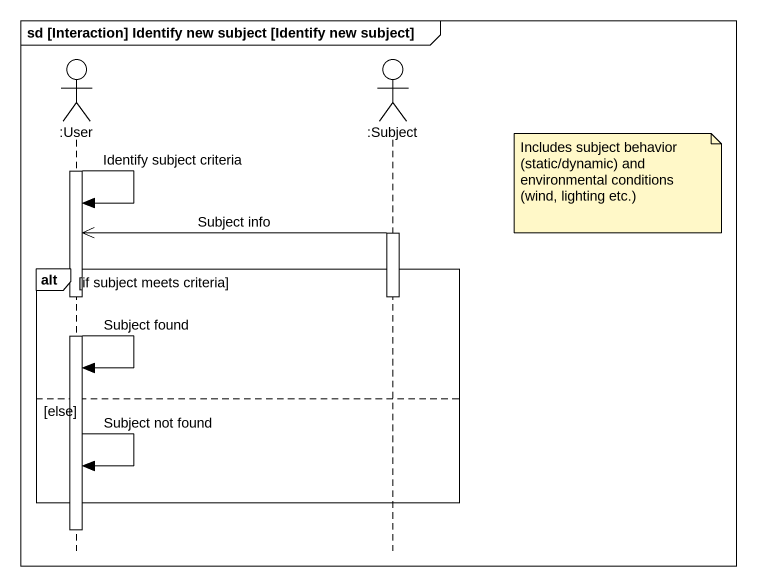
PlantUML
@startuml
mainframe sd [Interaction] Identify new subject [Identify new subject]
hide footbox
actor ":User" as User
actor ":Subject" as Subject

activate User
note right of Subject : Includes subject behavior (static/dynamic) and environmental conditions (wind, lighting etc.)
User -> User : Identify subject criteria
activate Subject
Subject ->> User : Subject info
alt if subject meets criteria
  deactivate Subject
  User -> User : Subject found
else else
  User -> User : Subject not found
end
deactivate User
@enduml
